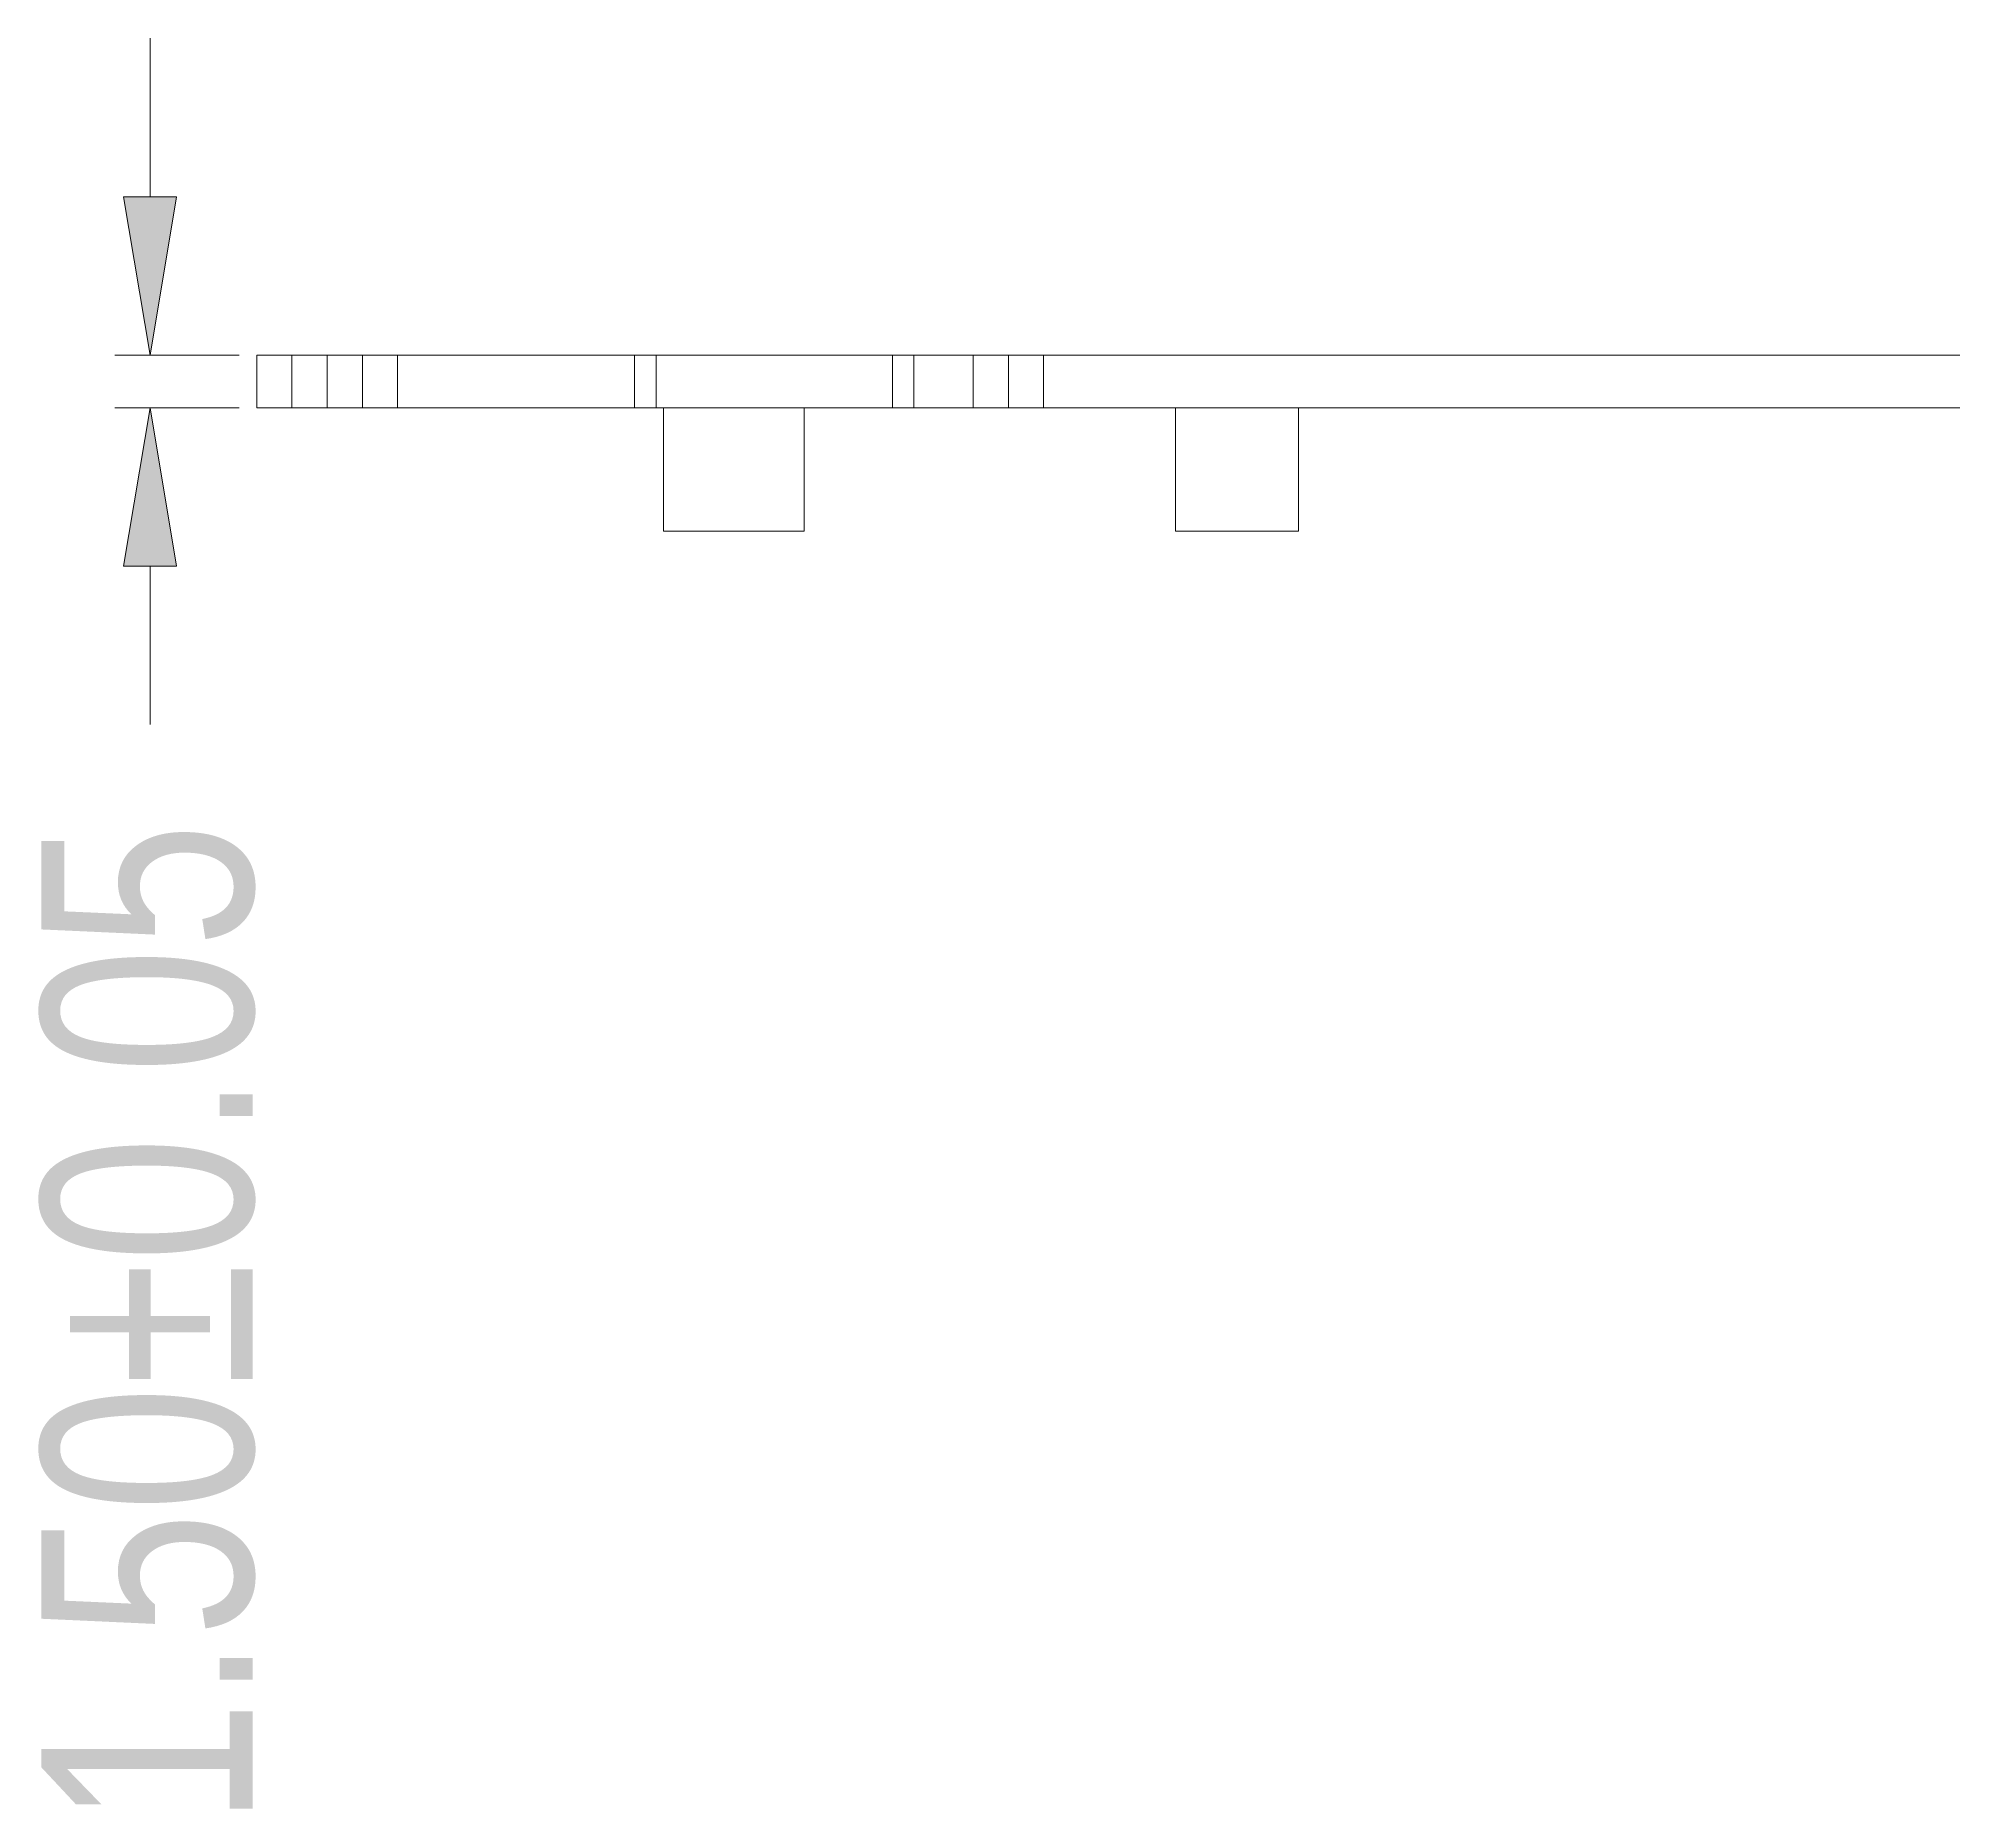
# Model space of a CAD drawing. Header units: millimetres. Extents: x 78 to 606, y -329 to -69.
# Drawn here: x 122.7 to 177.2, y -324.8 to -274.5 of the extents above; entities that cross this region are included whole.
import ezdxf

# ---------------------------------------------------------------- set-up
doc = ezdxf.new("R2010")
doc.units = ezdxf.units.MM
doc.header["$MEASUREMENT"] = 0
doc.layers.add('图层 1', color=7, linetype='Continuous', lineweight=0)

msp = doc.modelspace()

# ---------------------------------------------------------------- hatches: boundary and pattern name
at = {"layer": '图层 1', "true_color": 0x6ab82d, "transparency": 33554687}
h = msp.add_hatch(color=75, dxfattribs=at)
h.dxf.hatch_style = 2
h.paths.add_polyline_path([(125.153, -279.027), (126.653, -279.027), (125.903, -283.527)])
h = msp.add_hatch(color=75, dxfattribs=at)
h.dxf.hatch_style = 2
h.paths.add_polyline_path([(126.653, -289.527), (125.153, -289.527), (125.903, -285.027)])

# ---------------------------------------------------------------- linework, layer by layer
at = {"layer": '图层 1', "color": 75, "lineweight": 5, "true_color": 0x6ab82d}
for p, q in [((125.903, -279.027), (125.903, -274.527)), ((128.439, -283.527), (124.903, -283.527)), ((128.439, -285.027), (124.903, -285.027)), ((125.903, -289.527), (125.903, -294.027))]:
    msp.add_line(p, q, dxfattribs=at)
at = {"layer": '图层 1', "color": 18, "lineweight": 5, "true_color": 0x040000}
for p, q in [((128.936, -285.027), (128.936, -283.527)), ((128.936, -283.527), (566.097, -283.527)), ((129.936, -283.527), (129.936, -285.027)), ((130.936, -285.027), (130.936, -283.527)), ((131.936, -285.027), (131.936, -283.527)), ((132.936, -283.527), (132.936, -285.027)), ((139.669, -285.027), (139.669, -283.527)), ((140.28, -285.027), (140.28, -283.527)), ((146.998, -283.527), (146.998, -285.027)), ((147.608, -283.527), (147.608, -285.027)), ((149.291, -285.027), (149.291, -283.527)), ((150.291, -283.527), (150.291, -285.027)), ((151.291, -283.527), (151.291, -285.027)), ((128.936, -285.027), (566.097, -285.027)), ((140.49, -285.027), (140.49, -288.527)), ((144.49, -285.027), (144.49, -288.527)), ((155.036, -285.027), (155.036, -288.527)), ((158.536, -285.027), (158.536, -288.527)), ((140.49, -288.527), (144.49, -288.527)), ((155.036, -288.527), (158.536, -288.527))]:
    msp.add_line(p, q, dxfattribs=at)
at = {"layer": '图层 1', "color": 18, "lineweight": 0, "true_color": 0x040000}
for points in [[(125.153, -279.027), (126.653, -279.027), (125.903, -283.527), (125.903, -283.527)], [(126.653, -289.527), (125.153, -289.527), (125.903, -285.027), (125.903, -285.027)]]:
    msp.add_lwpolyline(points, close=True, dxfattribs=at)
at = {"layer": '图层 1'}
for points in [[(125.153, -279.027), (126.653, -279.027), (125.903, -283.527)], [(126.653, -289.527), (125.153, -289.527), (125.903, -285.027)]]:
    msp.add_lwpolyline(points, close=True, dxfattribs=at)

# ---------------------------------------------------------------- texts
at = {"layer": '图层 1', "insert": (128.903, -325.317), "char_height": 0.2, "attachment_point": 7, "rotation": 90}
msp.add_mtext('\\C75;\\c2996330;\\FAdobe Song Std L|b0|i0|c1;\\H6.000000;\\W0.800000;1.50±0.05', dxfattribs=at)

doc.saveas('drawing.dxf')
